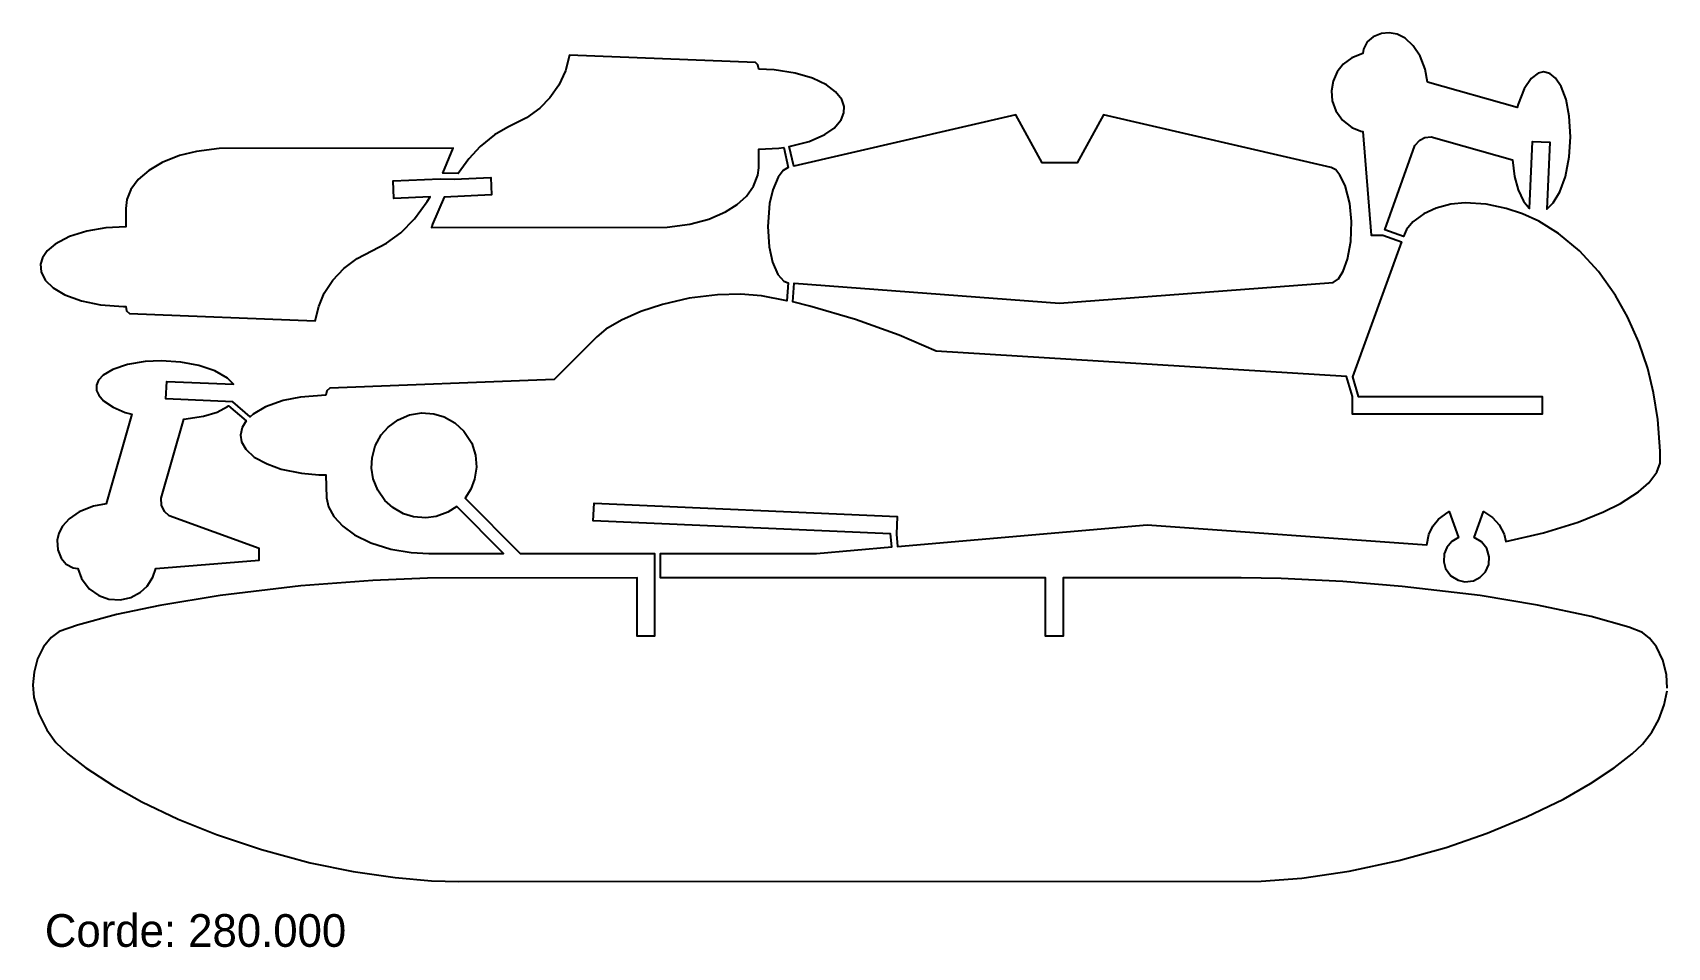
# Model space of a CAD drawing. Header units: metres. Extents: x 0 to 280, y -11 to 145.
import ezdxf

# ---------------------------------------------------------------- set-up
doc = ezdxf.new("R2010")
doc.units = ezdxf.units.M

msp = doc.modelspace()

# ---------------------------------------------------------------- linework, layer by layer
at = {"linetype": 'Continuous', "flags": 128}
msp.add_lwpolyline([(280, 33.090401), (279.873993, 35.434002), (279.235596, 37.903599), (278.140808, 40.1716), (276.96759, 41.675201), (275.746796, 42.666401), (273.403198, 43.559601), (266.957581, 45.3936), (257.787598, 47.3284), (247.928818, 48.958), (234.556015, 50.537201), (224.442413, 51.380001), (213.847198, 51.914795), (206.992813, 52.015598), (176.503601, 52.015598), (176.503601, 42.005604), (173.496399, 42.005604), (173.496399, 52.015598), (107.522789, 52.015598), (107.522789, 56.193199), (134.268402, 56.193199), (147.156815, 57.313198), (146.9552, 59.555996), (96.034401, 61.770798), (96.160408, 64.778), (148.100403, 62.510002), (147.974396, 59.505604), (148.150803, 57.391598), (190.895599, 61.059597), (238.783997, 57.6716), (239.14241, 59.402), (239.8284, 60.830002), (240.822403, 62.0788), (242.451996, 63.249195), (242.631195, 63.349998), (244.260803, 58.892399), (243.115585, 58.231598), (242.247589, 57.212402), (241.791183, 56.117599), (241.712784, 54.767998), (242.020798, 53.594803), (242.936401, 52.320797), (244.185196, 51.581604), (245.330383, 51.301601), (246.7836, 51.480801), (247.953995, 52.119202), (248.872406, 53.060001), (249.407196, 54.3088), (249.482788, 55.607998), (249.076797, 57.008003), (248.183609, 58.156002), (246.909592, 58.892399), (248.541992, 63.349998), (250.068008, 62.333599), (251.190796, 61.110001), (252.030807, 59.455196), (252.361191, 58.231598), (258.781616, 59.684799), (264.742798, 61.543999), (269.071594, 63.299603), (272.000397, 64.7528), (275.058014, 66.738007), (276.816406, 68.2668), (278.191193, 70.0756), (278.75119, 71.629601), (278.801605, 73.718399), (278.395599, 79.119598), (277.656403, 83.703201), (276.637207, 87.855598), (275.133606, 92.391602), (273.198792, 96.720398), (271.135193, 100.388405), (268.231628, 104.490402), (264.944397, 108.032402), (261.380005, 110.986404), (257.966797, 113.075195), (255.214401, 114.34919), (252.411606, 115.290001), (248.948013, 116.029198), (245.380798, 116.233604), (242.936401, 116.003998), (240.413605, 115.315193), (238.274399, 114.34919), (236.415222, 112.999596), (235.320404, 111.647202), (234.810806, 110.476807), (231.60199, 111.621994), (236.770813, 126.0392), (237.588394, 126.957611), (238.453613, 127.416801), (239.548401, 127.542793), (253.456009, 123.620003), (253.839615, 120.741592), (254.449997, 118.448395), (255.343201, 116.538795), (256.334412, 115.343201), (256.412781, 115.290001), (256.897217, 126.728004), (259.901611, 126.601997), (259.391998, 115.164001), (260.461609, 116.208397), (261.609589, 118.118004), (262.550385, 120.7668), (263.188812, 124.129601), (263.418396, 127.542793), (263.213989, 131.059601), (262.653992, 133.912796), (261.811188, 136.152802), (260.870392, 137.580811), (259.876404, 138.395599), (258.806793, 138.650406), (257.86322, 138.420807), (256.667603, 137.555603), (255.469193, 135.746796), (254.424789, 133.148407), (254.27359, 132.535202), (238.938004, 136.917206), (238.529205, 139.109604), (237.638809, 141.374786), (236.490799, 143.133194), (235.09079, 144.432388), (233.716003, 145.121201), (232.366394, 145.376007), (231.041992, 145.247208), (229.588806, 144.662003), (228.569611, 143.796799), (227.93399, 142.573212), (227.830383, 141.808807), (225.945999, 141.094803), (224.467606, 139.974808), (223.423203, 138.650406), (222.762421, 137.096405), (222.457199, 135.438797), (222.583206, 133.733597), (223.196396, 131.975189), (224.366791, 130.370804), (225.945999, 129.147202), (227.525208, 128.511597), (227.830383, 128.436005), (229.2836, 110.681198), (231.243591, 110.681198), (234.4552, 109.533195), (226.046783, 86.430397), (227.06601, 83.067596), (258.552002, 83.067596), (258.552002, 80.063202), (226.046783, 80.063202), (226.046783, 83.067596), (225.055603, 86.506004), (154.747589, 90.837601), (148.430801, 93.561989), (140.943588, 96.261192), (133.097992, 98.554405), (130.191589, 99.268394), (130.421204, 102.477211), (175.890396, 99.038795), (222.787582, 102.606003), (223.652802, 103.241592), (224.49559, 104.54081), (225.23201, 106.579201), (225.791992, 109.636795), (225.895599, 113.050003), (225.590408, 116.132797), (224.826019, 119.187607), (223.9328, 120.971207), (223.196396, 121.889595), (222.404007, 122.295593), (183.405594, 131.314407), (178.897614, 123.060005), (172.911209, 123.060005), (168.403198, 131.314407), (130.395996, 122.5252), (129.6064, 125.888008), (133.019592, 126.728004), (135.668396, 127.926399), (137.300797, 129.046402), (138.496399, 130.471603), (138.955597, 131.669998), (138.980804, 132.739609), (138.600006, 133.912796), (137.530396, 135.26239), (135.976395, 136.4328), (133.579605, 137.580811), (130.600403, 138.445999), (126.982796, 139.005997), (124.359192, 139.109604), (124.2332, 139.871201), (123.799202, 140.279999), (91.932404, 141.528809), (91.243607, 138.826797), (90.123604, 136.382401), (88.594803, 134.192795), (86.864395, 132.459595), (84.571198, 130.804794), (81.412804, 129.200409), (79.094406, 127.875992), (76.675201, 125.888008), (74.687202, 123.774002), (72.853203, 121.276398), (70.279999, 121.32959), (72.013191, 125.582794), (31.9676, 125.532402), (28.044802, 125.047997), (25.141201, 124.334007), (22.162001, 123.135605), (19.894001, 121.785995), (18.085201, 120.206802), (16.836399, 118.526802), (16.1252, 116.793602), (15.945999, 115.290001), (15.945999, 112.131592), (12.5328, 111.929993), (9.2736, 111.392403), (6.2916, 110.451607), (3.8724, 109.177605), (2.4976, 108.004395), (1.6548, 106.8088), (1.3244, 105.739197), (1.4252, 104.389595), (2.114, 103.012001), (3.4888, 101.687607), (5.502, 100.491997), (8.3552, 99.447609), (11.6424, 98.758797), (15.540001, 98.453598), (15.945999, 98.453598), (16.046801, 97.739601), (16.5844, 97.255196), (48.372799, 96.009193), (48.986004, 98.453598), (49.952, 100.746796), (51.405197, 103.012001), (53.2896, 104.9748), (55.582798, 106.680008), (60.625603, 109.303604), (63.044804, 111.112396), (65.416405, 113.509193), (67.580795, 116.463196), (68.090401, 117.278008), (61.874397, 116.972801), (61.720398, 119.977211), (69.795601, 120.335594), (72.214798, 120.310394), (78.456001, 120.565208), (78.584801, 117.583199), (70.509598, 117.2276), (68.496399, 112.565598), (68.292, 112.0056), (108.693199, 112.056), (112.590805, 112.565598), (115.799599, 113.430801), (118.677994, 114.704796), (120.665993, 115.953598), (122.245201, 117.353607), (123.493996, 119.061607), (124.2332, 120.971207), (124.359192, 122.245201), (124.359192, 125.428795), (127.797607, 125.608002), (128.640396, 125.708801), (129.402008, 122.295593), (128.536804, 121.785995), (127.6716, 120.640808), (126.778397, 118.476402), (126.218399, 116.132797), (125.913208, 112.156799), (126.168007, 108.693199), (126.753204, 106.044403), (127.621208, 103.980804), (128.640396, 102.810394), (129.429993, 102.530403), (129.175201, 99.472801), (124.818398, 100.287605), (121.251205, 100.592796), (117.3284, 100.491997), (112.464798, 99.878792), (107.878403, 98.809204), (104.185196, 97.613602), (100.847603, 96.160408), (98.198799, 94.5812), (96.644798, 93.281998), (89.334, 85.971199), (50.895599, 84.467606), (50.385998, 84.0616), (50.232002, 83.297203), (45.852802, 82.966805), (42.896, 82.3536), (39.866402, 81.284004), (37.752399, 80.010002), (37.242798, 79.604004), (34.260799, 82.1492), (22.8228, 82.658798), (22.951599, 85.6408), (34.389599, 85.156395), (33.3452, 86.225998), (31.178001, 87.4748), (28.478798, 88.365204), (25.3708, 88.953201), (21.982801, 89.1548), (19.2836, 89.054001), (16.226, 88.544395), (13.731201, 87.704399), (12.073601, 86.710403), (11.284, 85.8452), (10.9284, 85.030403), (10.9536, 84.086792), (11.3092, 83.272003), (12.152, 82.3032), (13.806799, 81.208405), (15.820001, 80.343201), (16.9904, 80.010002), (12.6084, 64.7024), (10.444, 64.293602), (7.9464, 63.299603), (6.2412, 62.129204), (5.1212, 60.855202), (4.4828, 59.656799), (4.1776, 58.436001), (4.2784, 56.803596), (4.8916, 55.353199), (5.7316, 54.334003), (6.9552, 53.698399), (7.7448, 53.594803), (8.3552, 51.864403), (9.654401, 50.131199), (11.3092, 48.958), (13.0424, 48.347599), (15.0304, 48.246796), (16.836399, 48.652798), (18.443602, 49.545998), (19.588799, 50.590401), (20.608, 52.119202), (21.0924, 53.594803), (38.821999, 55.048), (38.821999, 57.008003), (23.385601, 62.613598), (22.568001, 63.349998), (22.058401, 64.472794), (22.033199, 65.668404), (25.9056, 79.195198), (29.2432, 79.679604), (31.612, 80.393608), (33.370399, 81.334396), (33.521599, 81.463196), (36.553997, 78.889999), (35.865196, 77.744804), (35.610397, 76.445602), (35.7896, 75.3228), (36.503601, 74.051605), (37.954002, 72.699203), (40.1716, 71.503593), (42.565601, 70.635605), (46.029198, 69.924408), (49.011204, 69.644402), (50.232002, 69.619202), (50.310402, 65.721603), (50.665997, 64.192802), (51.609604, 62.484798), (53.110401, 60.830002), (55.148804, 59.351601), (57.901203, 57.976799), (61.364799, 56.907204), (64.8536, 56.321999), (67.835602, 56.193199), (80.673599, 56.193199), (72.648804, 64.243202), (71.120003, 63.249195), (69.134796, 62.510002), (67.351196, 62.280399), (65.237198, 62.434395), (63.504002, 62.994396), (61.669998, 64.038803), (60.320404, 65.262405), (59.096802, 66.992798), (58.332401, 68.955605), (58.052399, 70.764404), (58.130798, 72.573196), (58.6656, 74.586403), (59.684799, 76.470802), (60.880402, 77.820396), (62.588398, 79.094406), (64.548401, 79.909195), (66.612, 80.239601), (68.725998, 80.088394), (70.484398, 79.553596), (72.318405, 78.534401), (73.872406, 77.106392), (75.1968, 75.068001), (75.857605, 73.032394), (76.036804, 70.968796), (75.706398, 68.880005), (75.042793, 67.171997), (74.076805, 65.643204), (83.501602, 56.193199), (106.503593, 56.193199), (106.503593, 42.005604), (103.521599, 42.005604), (103.521599, 52.015598), (67.656403, 51.939999), (58.282001, 51.5564), (45.928398, 50.615601), (32.096401, 48.958), (21.8064, 47.2528), (14.3668, 45.698803), (7.6664, 43.889999), (4.508, 42.7952), (3.1584, 41.801201), (1.8592, 40.1716), (0.84, 38.107998), (0.2296, 35.84), (0, 33.675598), (0.2044, 31.483198), (1.0444, 28.708401), (2.4192, 25.955999), (3.948, 23.816801), (6.0368, 21.8568), (9.1196, 19.459999), (13.832, 16.354801), (18.723598, 13.627601), (24.911598, 10.673601), (31.5112, 8.024799), (39.202797, 5.4516), (47.507603, 3.2088), (54.868801, 1.7052), (62.0788, 0.6608), (68.32, 0.126), (73.007202, 0), (210.408813, 0.0504), (217.386398, 0.5852), (225.512009, 1.7584), (233.996002, 3.5924), (242.09639, 5.8324), (249.127197, 8.2544), (255.903214, 11.054399), (262.194794, 14.112), (266.831604, 16.760799), (270.880402, 19.459999), (273.988403, 21.8568), (275.746796, 23.486399), (277.326019, 25.549999), (278.521606, 27.739599), (279.490417, 30.2624), (279.974792, 32.656399)], dxfattribs=at)

# ---------------------------------------------------------------- texts
msp.add_text(' Corde: 280.000', height=5.6).set_placement((0, -11.2))

doc.saveas('drawing.dxf')
